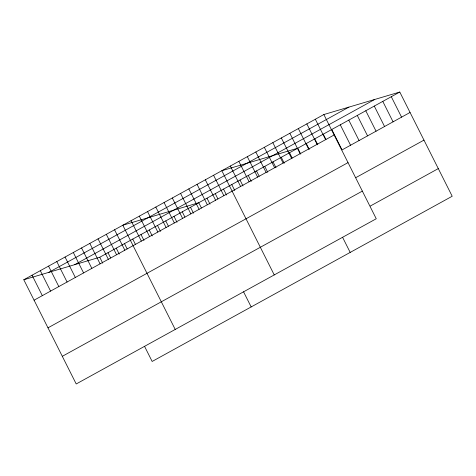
<?xml version="1.0" encoding="UTF-8"?>
<svg xmlns="http://www.w3.org/2000/svg" width="476" height="476" viewBox="0 0 476 476"><rect width="100%" height="100%" fill="white"/><g stroke="black" fill="none" stroke-linecap="round" stroke-linejoin="round"><path stroke-width="0.71" d="M323.847 114.543L376.254 218.752L76.214 383.965L23.8 279.757L323.847 114.543L399.786 92.035L452.2 196.243L152.153 361.457L144.543 346.32M48.861 272.332L348.908 107.118M74.684 264.674L374.725 99.466M23.8 279.757L99.746 257.248L399.786 92.035M34.076 300.189L334.122 134.976M410.068 112.467L342.054 149.916L331.778 129.484M47.981 327.833L348.027 162.619M355.959 177.566L423.967 140.117M62.308 356.316L362.349 191.102M370.286 206.048L438.295 168.599M391.29 96.717L401.565 117.15M382.787 101.4L393.063 121.832M374.285 106.077L384.56 126.515M365.782 110.759L376.058 131.192M357.28 115.442L367.561 135.874M348.783 120.125L359.059 140.557M340.28 124.801L350.556 145.239M323.275 134.167L325.929 139.438M315.344 119.226L325.62 139.658M314.779 138.849L317.76 144.781M306.841 123.903L317.117 144.335M306.276 143.526L309.257 149.458M298.339 128.585L308.615 149.018M300.755 154.141L297.774 148.209L221.828 170.717L274.241 274.926M342.571 237.28L350.187 252.417M289.836 133.268L300.118 153.7M289.521 152.754L292.175 158.026M281.34 137.945L291.615 158.383M281.274 157.294L284.255 163.226M272.837 142.627L283.113 163.06M273.022 161.84L276.003 167.772M264.335 147.31L274.61 167.742M264.769 166.38L267.75 172.312M255.832 151.993L266.108 172.425M256.516 170.926L259.17 176.197M247.33 156.669L257.611 177.108M248.264 175.471L251.251 181.404M238.833 161.352L249.109 181.784M240.017 180.011L242.998 185.943M230.33 166.035L240.606 186.467M231.764 184.557L234.745 190.489M223.512 189.097L226.499 195.029M213.575 175.257L223.857 195.69M215.259 193.643L217.913 198.914M205.329 179.803L215.604 200.235M207.012 198.189L209.993 204.121M197.076 184.343L207.352 204.781M201.413 208L198.76 202.728L122.814 225.237L175.227 329.446M243.557 291.8L251.173 306.937M188.823 188.889L199.099 209.321M190.507 207.274L193.494 213.206M180.571 193.435L190.852 213.867M182.254 211.814L184.908 217.092M172.324 197.974L182.6 218.407M174.008 216.36L176.989 222.292M164.071 202.52L174.347 222.952M165.755 220.9L168.409 226.177M155.819 207.06L166.094 227.498M157.502 225.445L160.489 231.378M147.566 211.606L157.848 232.038M149.25 229.991L152.237 235.923M139.319 216.146L149.595 236.584M141.003 234.531L143.984 240.463M131.067 220.691L141.342 241.124M132.75 239.077L135.404 244.349M124.498 243.617L127.151 248.894M114.561 229.777L124.843 250.209M116.245 248.163L119.232 254.095M106.315 234.323L116.59 254.755M107.998 252.708L110.646 257.98M98.062 238.863L108.338 259.301M99.746 257.248L102.727 263.18M89.809 243.409L100.085 263.841M81.557 247.954L91.838 268.387M73.31 252.494L83.586 272.926M65.057 257.04L75.333 277.472M56.805 261.58L67.08 282.018M48.552 266.126L58.828 286.558M40.305 270.671L50.581 291.104M32.053 275.211L42.328 295.644"/></g></svg>
